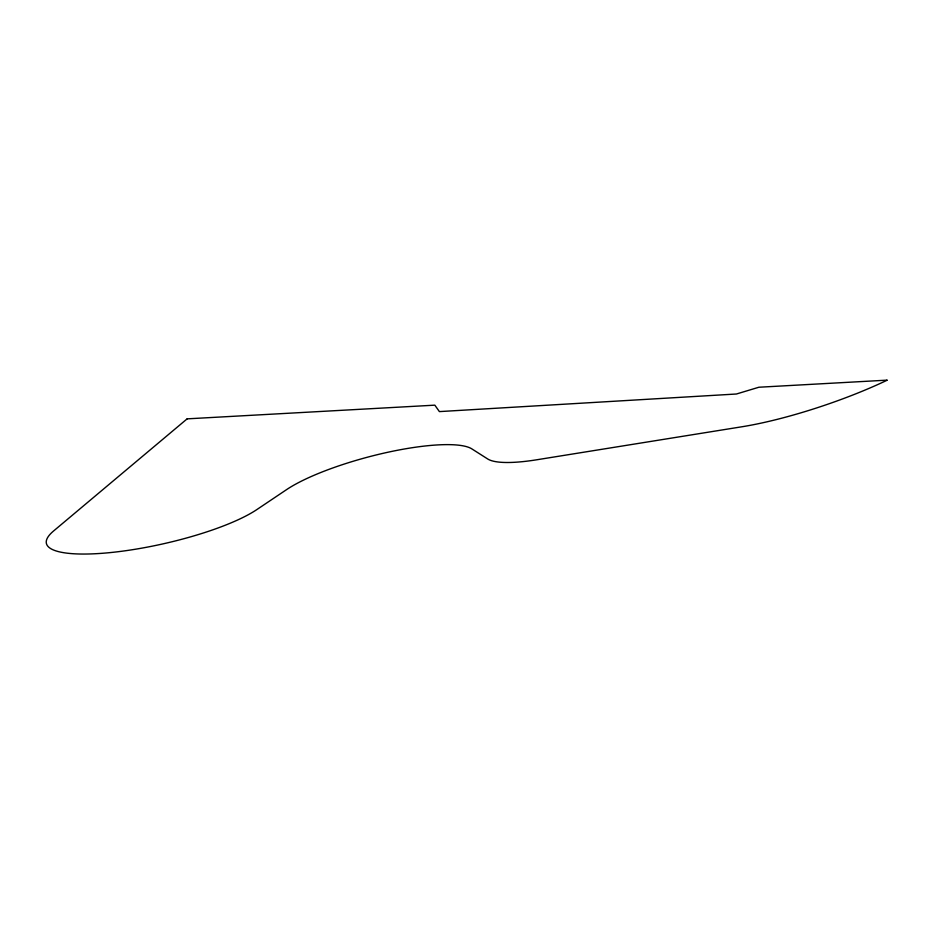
<?xml version="1.0" encoding="UTF-8"?>
<svg xmlns="http://www.w3.org/2000/svg" width="934" height="934" viewBox="0 0 934 934"><rect width="100%" height="100%" fill="white"/><g stroke="black" fill="none" stroke-linecap="round" stroke-linejoin="round"><path stroke-width="1.4" d="M187.139 418.852L53.577 530.991A114.368 26.094 -12.7 0 0 112.068 552.403A114.368 26.094 -12.7 0 0 256.955 509.509L286.528 489.661A104.304 23.408 -14.8 0 1 387.096 452.418A104.304 23.408 -14.8 0 1 471.798 448.857L487.653 458.944A102.518 22.685 -16.9 0 0 537.073 459.726L741.935 426.768A130.2 25.522 -18.7 0 0 887.3 380.138L758.887 387.236L736.424 394.008L439.4 411.602L434.835 405.158L187.139 418.852"/></g></svg>
